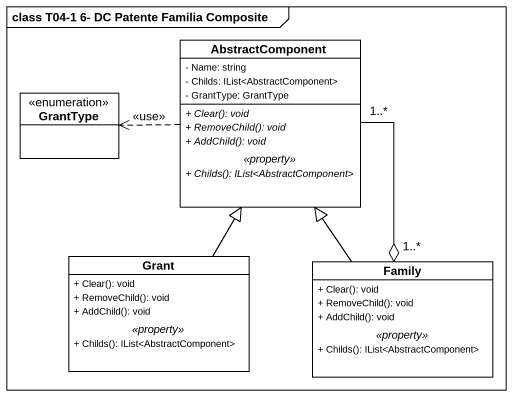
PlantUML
@startuml
mainframe class T04-1 6- DC Patente Familia Composite
hide circle
hide empty members
skinparam classAttributeIconSize 0
class AbstractComponent {
  - Name: string
  - Childs: IList<AbstractComponent>
  - GrantType: GrantType
  --
  {abstract} + Clear(): void
  {abstract} + RemoveChild(): void
  {abstract} + AddChild(): void
  .. <<property>> ..
  {abstract} + Childs(): IList<AbstractComponent>
}
enum GrantType
class Grant {
  + Clear(): void
  + RemoveChild(): void
  + AddChild(): void
  .. <<property>> ..
  + Childs(): IList<AbstractComponent>
}
class Family {
  + Clear(): void
  + RemoveChild(): void
  + AddChild(): void
  .. <<property>> ..
  + Childs(): IList<AbstractComponent>
}
AbstractComponent .left.> GrantType : <<use>>
AbstractComponent "1..*" --o "1..*" Family
Grant -up-|> AbstractComponent
Family -up-|> AbstractComponent
@enduml
